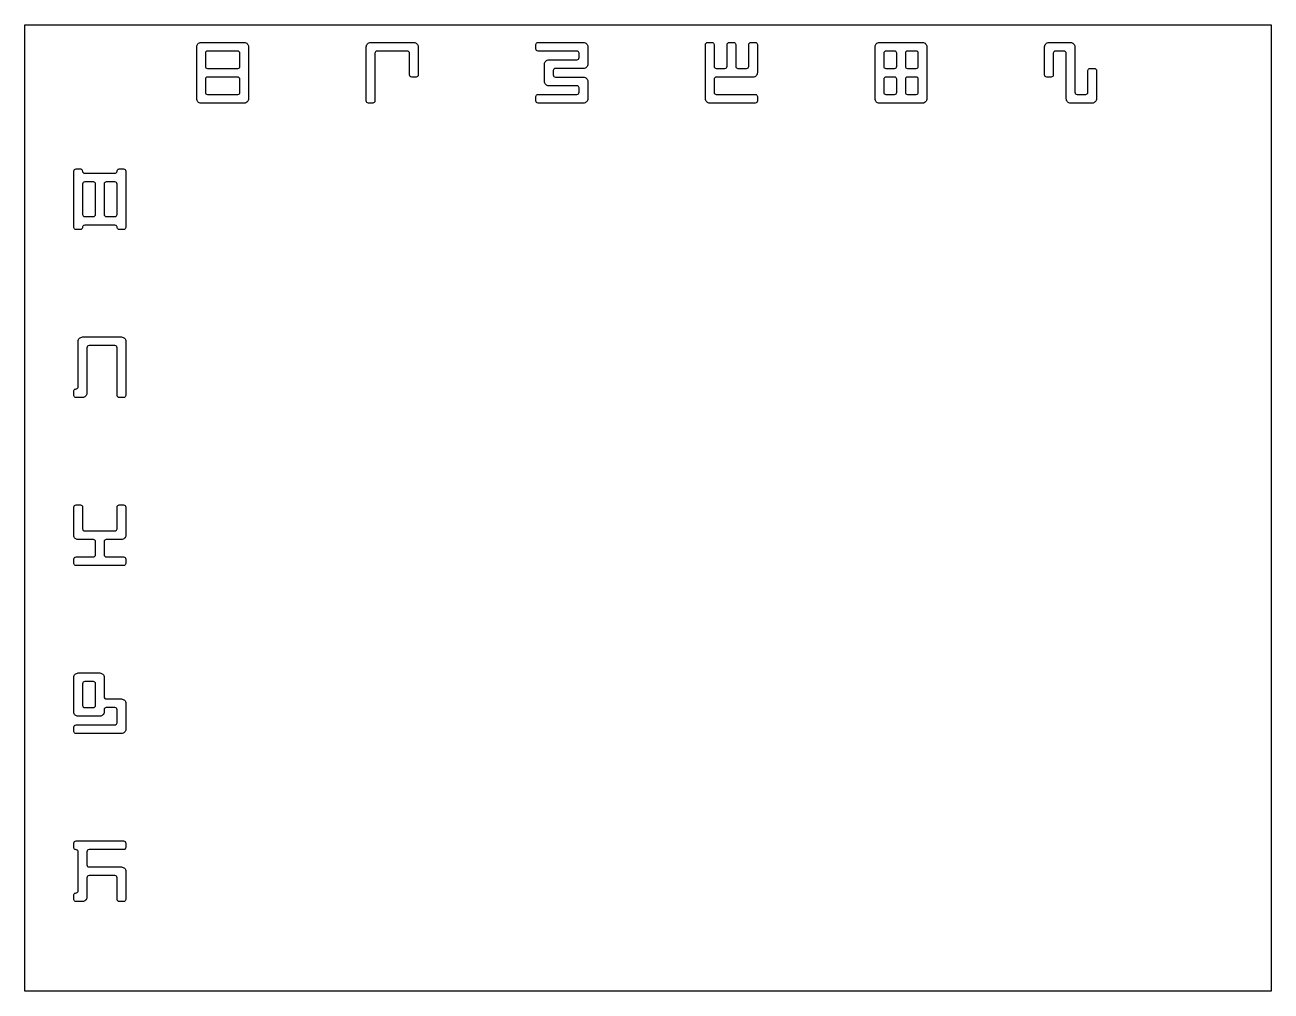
# Model space of a CAD drawing. Extents: x 6 to 263, y 6 to 106.
# Drawn here: x 6 to 133, y 8 to 106.4 of the extents above; entities that cross this region are included whole.
import ezdxf

# ---------------------------------------------------------------- set-up
doc = ezdxf.new("R2010")
doc.units = 0
doc.layers.add('Layer_1', color=7, linetype='CONTINUOUS')

msp = doc.modelspace()

# ---------------------------------------------------------------- linework, layer by layer
at = {"layer": 'Layer_1', "color": 7}
for p, q in [((6.01284, 106.43276), (132.987121, 106.43276)), ((6.01284, 8.033467), (6.01284, 106.43276)), ((132.987121, 106.43276), (132.987121, 8.033467)), ((23.515401, 98.913809), (23.515401, 104.205476)), ((23.956373, 104.646448), (28.366096, 104.646448)), ((28.807068, 104.205476), (28.807068, 98.913809)), ((40.795163, 98.693323), (40.795163, 104.205476)), ((41.236135, 104.646448), (45.645857, 104.646448)), ((46.086829, 104.205476), (46.086829, 101.339157)), ((58.074924, 103.98499), (58.074924, 104.425962)), ((58.29541, 104.646448), (62.925618, 104.646448)), ((63.36659, 104.205476), (63.36659, 102.441587)), ((75.354682, 98.913809), (75.354682, 104.425962)), ((75.575168, 104.646448), (76.01614, 104.646448)), ((76.236626, 104.425962), (76.236626, 102.221101)), ((77.559543, 102.221101), (77.559543, 104.425962)), ((77.780029, 104.646448), (78.221001, 104.646448)), ((78.441487, 104.425962), (78.441487, 102.221101)), ((79.764404, 102.221101), (79.764404, 104.425962)), ((79.98489, 104.646448), (80.425862, 104.646448)), ((80.646349, 104.425962), (80.646349, 101.559643)), ((92.634446, 98.913809), (92.634446, 104.205476)), ((93.075418, 104.646448), (97.48514, 104.646448)), ((97.926113, 104.205476), (97.926113, 98.913809)), ((109.91421, 101.339157), (109.91421, 104.205476)), ((110.355182, 104.646448), (112.560043, 104.646448)), ((113.001015, 104.205476), (113.001015, 99.575268)), ((24.397346, 103.544018), (24.397346, 102.221101)), ((27.704637, 103.764504), (24.617832, 103.764504)), ((27.925123, 102.221101), (27.925123, 103.544018)), ((41.677107, 103.544018), (41.677107, 98.693323)), ((44.984399, 103.764504), (41.897593, 103.764504)), ((45.204885, 101.339157), (45.204885, 103.544018)), ((62.26416, 103.764504), (58.29541, 103.764504)), ((59.39784, 102.882559), (62.26416, 102.882559)), ((62.484646, 103.103046), (62.484646, 103.544018)), ((93.51639, 103.544018), (93.51639, 102.221101)), ((94.618821, 103.764504), (93.736876, 103.764504)), ((94.839307, 102.221101), (94.839307, 103.544018)), ((95.721251, 103.544018), (95.721251, 102.221101)), ((96.823682, 103.764504), (95.941738, 103.764504)), ((97.044168, 102.221101), (97.044168, 103.544018)), ((110.796154, 103.544018), (110.796154, 101.339157)), ((111.898585, 103.764504), (111.01664, 103.764504)), ((112.119071, 98.913809), (112.119071, 103.544018)), ((24.617832, 102.000615), (27.704637, 102.000615)), ((27.704637, 102.000615), (27.704637, 102.000615)), ((58.956868, 100.677698), (58.956868, 102.441587)), ((59.838813, 101.780129), (59.838813, 101.339157)), ((62.925618, 102.000615), (60.059299, 102.000615)), ((76.457112, 102.000615), (77.339057, 102.000615)), ((78.661974, 102.000615), (79.543918, 102.000615)), ((93.736876, 102.000615), (94.618821, 102.000615)), ((94.618821, 102.000615), (94.618821, 102.000615)), ((95.941738, 102.000615), (96.823682, 102.000615)), ((96.823682, 102.000615), (96.823682, 102.000615)), ((114.323932, 99.575268), (114.323932, 101.780129)), ((114.544418, 102.000615), (114.98539, 102.000615)), ((115.205876, 101.780129), (115.205876, 98.913809)), ((24.397346, 100.898184), (24.397346, 99.575268)), ((27.704637, 101.118671), (24.617832, 101.118671)), ((27.925123, 99.575268), (27.925123, 100.898184)), ((45.866343, 101.118671), (45.425371, 101.118671)), ((60.059299, 101.118671), (62.925618, 101.118671)), ((63.36659, 100.677698), (63.36659, 98.913809)), ((76.236626, 100.898184), (76.236626, 99.575268)), ((80.205376, 101.118671), (76.457112, 101.118671)), ((93.51639, 100.898184), (93.51639, 99.575268)), ((94.618821, 101.118671), (93.736876, 101.118671)), ((94.839307, 99.575268), (94.839307, 100.898184)), ((95.721251, 100.898184), (95.721251, 99.575268)), ((96.823682, 101.118671), (95.941738, 101.118671)), ((97.044168, 99.575268), (97.044168, 100.898184)), ((110.575668, 101.118671), (110.134696, 101.118671)), ((24.617832, 99.354782), (27.704637, 99.354782)), ((27.704637, 99.354782), (27.704637, 99.354782)), ((58.074924, 98.693323), (58.074924, 99.134296)), ((58.29541, 99.354782), (62.26416, 99.354782)), ((62.26416, 100.236726), (59.39784, 100.236726)), ((62.484646, 99.575268), (62.484646, 100.01624)), ((76.457112, 99.354782), (80.425862, 99.354782)), ((80.646349, 99.134296), (80.646349, 98.693323)), ((93.736876, 99.354782), (94.618821, 99.354782)), ((94.618821, 99.354782), (94.618821, 99.354782)), ((95.941738, 99.354782), (96.823682, 99.354782)), ((96.823682, 99.354782), (96.823682, 99.354782)), ((113.221501, 99.354782), (114.103446, 99.354782)), ((28.366096, 98.472837), (23.956373, 98.472837)), ((23.956373, 98.472837), (23.956373, 98.472837)), ((41.456621, 98.472837), (41.015649, 98.472837)), ((41.015649, 98.472837), (41.015649, 98.472837)), ((62.925618, 98.472837), (58.29541, 98.472837)), ((58.29541, 98.472837), (58.29541, 98.472837)), ((80.425862, 98.472837), (75.795654, 98.472837)), ((75.795654, 98.472837), (75.795654, 98.472837)), ((97.48514, 98.472837), (93.075418, 98.472837)), ((93.075418, 98.472837), (93.075418, 98.472837)), ((114.764904, 98.472837), (112.560043, 98.472837)), ((112.560043, 98.472837), (112.560043, 98.472837)), ((11.000319, 85.809741), (11.000319, 91.54238)), ((11.220805, 91.762866), (11.661777, 91.762866)), ((15.630527, 91.762866), (16.071499, 91.762866)), ((16.291985, 91.54238), (16.291985, 85.809741)), ((11.882263, 90.219463), (11.882263, 87.132658)), ((12.102749, 91.321894), (15.189555, 91.321894)), ((12.984694, 90.439949), (12.102749, 90.439949)), ((13.20518, 87.132658), (13.20518, 90.219463)), ((14.087124, 90.219463), (14.087124, 87.132658)), ((15.189555, 90.439949), (14.30761, 90.439949)), ((15.410041, 87.132658), (15.410041, 90.219463)), ((12.102749, 86.912172), (12.984694, 86.912172)), ((12.984694, 86.912172), (12.984694, 86.912172)), ((14.30761, 86.912172), (15.189555, 86.912172)), ((15.189555, 86.912172), (15.189555, 86.912172)), ((11.661777, 85.589255), (11.220805, 85.589255)), ((11.220805, 85.589255), (11.220805, 85.589255)), ((15.189555, 86.030227), (12.102749, 86.030227)), ((16.071499, 85.589255), (15.630527, 85.589255)), ((11.441291, 69.580555), (11.441291, 74.210763)), ((11.882263, 74.651735), (15.851013, 74.651735)), ((15.189555, 73.769791), (12.543722, 73.769791)), ((16.291985, 74.210763), (16.291985, 68.69861)), ((12.323235, 73.549305), (12.323235, 68.919096)), ((15.410041, 68.69861), (15.410041, 73.549305)), ((11.000319, 68.69861), (11.000319, 69.139582)), ((11.882263, 68.478124), (11.220805, 68.478124)), ((11.220805, 68.478124), (11.220805, 68.478124)), ((16.071499, 68.478124), (15.630527, 68.478124)), ((11.000319, 54.453799), (11.000319, 57.320119)), ((11.220805, 57.540605), (11.661777, 57.540605)), ((11.882263, 57.320119), (11.882263, 55.115257)), ((15.410041, 55.115257), (15.410041, 57.320119)), ((15.630527, 57.540605), (16.071499, 57.540605)), ((16.291985, 57.320119), (16.291985, 54.453799)), ((12.102749, 54.894771), (15.189555, 54.894771)), ((12.984694, 54.012827), (11.441291, 54.012827)), ((13.20518, 52.469424), (13.20518, 53.792341)), ((14.087124, 53.792341), (14.087124, 52.469424)), ((15.851013, 54.012827), (14.30761, 54.012827)), ((11.220805, 52.248938), (12.984694, 52.248938)), ((14.30761, 52.248938), (16.071499, 52.248938)), ((11.000319, 51.58748), (11.000319, 52.028452)), ((16.071499, 51.366994), (11.220805, 51.366994)), ((11.220805, 51.366994), (11.220805, 51.366994)), ((16.291985, 52.028452), (16.291985, 51.58748)), ((11.000319, 36.460721), (11.000319, 39.988499)), ((11.441291, 40.429471), (13.646152, 40.429471)), ((12.984694, 39.547527), (12.102749, 39.547527)), ((14.087124, 39.988499), (14.087124, 38.004124)), ((11.882263, 39.327041), (11.882263, 37.12218)), ((13.20518, 37.12218), (13.20518, 39.327041)), ((12.102749, 36.901694), (12.984694, 36.901694)), ((12.984694, 36.901694), (12.984694, 36.901694)), ((14.30761, 37.783638), (15.851013, 37.783638)), ((15.189555, 36.901694), (14.30761, 36.901694)), ((16.291985, 37.342666), (16.291985, 34.696832)), ((13.646152, 36.019749), (11.441291, 36.019749)), ((14.087124, 36.681207), (14.087124, 36.460721)), ((15.410041, 35.358291), (15.410041, 36.681207)), ((11.000319, 34.476346), (11.000319, 34.917319)), ((11.220805, 35.137805), (15.189555, 35.137805)), ((15.851013, 34.25586), (11.220805, 34.25586)), ((11.220805, 34.25586), (11.220805, 34.25586)), ((11.000319, 22.656885), (11.000319, 23.097858)), ((11.220805, 23.318344), (16.071499, 23.318344)), ((16.291985, 23.097858), (16.291985, 22.656885)), ((11.441291, 18.247163), (11.441291, 22.215913)), ((12.323235, 22.215913), (12.323235, 20.892996)), ((16.071499, 22.436399), (12.543722, 22.436399)), ((12.543722, 20.67251), (15.851013, 20.67251)), ((12.323235, 19.57008), (12.323235, 17.585705)), ((15.189555, 19.790566), (12.543722, 19.790566)), ((15.410041, 17.365219), (15.410041, 19.57008)), ((16.291985, 20.231538), (16.291985, 17.365219)), ((11.000319, 17.365219), (11.000319, 17.806191)), ((11.882263, 17.144733), (11.220805, 17.144733)), ((11.220805, 17.144733), (11.220805, 17.144733)), ((16.071499, 17.144733), (15.630527, 17.144733)), ((132.987121, 8.033467), (6.01284, 8.033467))]:
    msp.add_line(p, q, dxfattribs=at)
for points in [[(23.515401, 104.205476), (23.515401, 104.265191), (23.526885, 104.321461), (23.549852, 104.374286)], [(23.549852, 104.374286), (23.575116, 104.427111), (23.60727, 104.473045), (23.646315, 104.51209)], [(23.646315, 104.51209), (23.687656, 104.553431), (23.734739, 104.585585), (23.787564, 104.608552)], [(23.787564, 104.608552), (23.840388, 104.633816), (23.896658, 104.646448), (23.956373, 104.646448)], [(28.366096, 104.646448), (28.425811, 104.646448), (28.482081, 104.633816), (28.534905, 104.608552)], [(28.534905, 104.608552), (28.58773, 104.585585), (28.633665, 104.553431), (28.672709, 104.51209)], [(28.672709, 104.51209), (28.71405, 104.473045), (28.746205, 104.427111), (28.769172, 104.374286)], [(28.769172, 104.374286), (28.794436, 104.321461), (28.807068, 104.265191), (28.807068, 104.205476)], [(40.795163, 104.205476), (40.795163, 104.265191), (40.806646, 104.321461), (40.829613, 104.374286)], [(40.829613, 104.374286), (40.854878, 104.427111), (40.887032, 104.473045), (40.926077, 104.51209)], [(40.926077, 104.51209), (40.967417, 104.553431), (41.0145, 104.585585), (41.067326, 104.608552)], [(41.067326, 104.608552), (41.120151, 104.633816), (41.17642, 104.646448), (41.236135, 104.646448)], [(45.645857, 104.646448), (45.705571, 104.646448), (45.761841, 104.633816), (45.814665, 104.608552)], [(45.814665, 104.608552), (45.867492, 104.585585), (45.913427, 104.553431), (45.952472, 104.51209)], [(45.952472, 104.51209), (45.993812, 104.473045), (46.025965, 104.427111), (46.048932, 104.374286)], [(46.048932, 104.374286), (46.074197, 104.321461), (46.086829, 104.265191), (46.086829, 104.205476)], [(58.074924, 104.425962), (58.074924, 104.490271), (58.096742, 104.543096), (58.140379, 104.584437)], [(58.140379, 104.584437), (58.184018, 104.625778), (58.235695, 104.646448), (58.29541, 104.646448)], [(62.925618, 104.646448), (62.985333, 104.646448), (63.041603, 104.633816), (63.094429, 104.608552)], [(63.094429, 104.608552), (63.147254, 104.585585), (63.193188, 104.553431), (63.232233, 104.51209)], [(63.232233, 104.51209), (63.273573, 104.473045), (63.305726, 104.427111), (63.328693, 104.374286)], [(63.328693, 104.374286), (63.353958, 104.321461), (63.36659, 104.265191), (63.36659, 104.205476)], [(75.354682, 104.425962), (75.354682, 104.490271), (75.376501, 104.543096), (75.420141, 104.584437)], [(75.420141, 104.584437), (75.463778, 104.625778), (75.515454, 104.646448), (75.575168, 104.646448)], [(76.01614, 104.646448), (76.075857, 104.646448), (76.127533, 104.624629), (76.171171, 104.580992)], [(76.171171, 104.580992), (76.214808, 104.537354), (76.236626, 104.485677), (76.236626, 104.425962)], [(77.559543, 104.425962), (77.559543, 104.490271), (77.581363, 104.543096), (77.625002, 104.584437)], [(77.625002, 104.584437), (77.668639, 104.625778), (77.720315, 104.646448), (77.780029, 104.646448)], [(78.221001, 104.646448), (78.280718, 104.646448), (78.332394, 104.624629), (78.376032, 104.580992)], [(78.376032, 104.580992), (78.419669, 104.537354), (78.441487, 104.485677), (78.441487, 104.425962)], [(79.764404, 104.425962), (79.764404, 104.490271), (79.786224, 104.543096), (79.829863, 104.584437)], [(79.829863, 104.584437), (79.8735, 104.625778), (79.925176, 104.646448), (79.98489, 104.646448)], [(80.425862, 104.646448), (80.485579, 104.646448), (80.537256, 104.624629), (80.580893, 104.580992)], [(80.580893, 104.580992), (80.62453, 104.537354), (80.646349, 104.485677), (80.646349, 104.425962)], [(92.634446, 104.205476), (92.634446, 104.265191), (92.645929, 104.321461), (92.668897, 104.374286)], [(92.668897, 104.374286), (92.694161, 104.427111), (92.726316, 104.473045), (92.76536, 104.51209)], [(92.76536, 104.51209), (92.806702, 104.553431), (92.853785, 104.585585), (92.90661, 104.608552)], [(92.90661, 104.608552), (92.959434, 104.633816), (93.015704, 104.646448), (93.075418, 104.646448)], [(97.48514, 104.646448), (97.544857, 104.646448), (97.601127, 104.633816), (97.653952, 104.608552)], [(97.653952, 104.608552), (97.706776, 104.585585), (97.75271, 104.553431), (97.791755, 104.51209)], [(97.791755, 104.51209), (97.833097, 104.473045), (97.865251, 104.427111), (97.888219, 104.374286)], [(97.888219, 104.374286), (97.913481, 104.321461), (97.926113, 104.265191), (97.926113, 104.205476)], [(109.91421, 104.205476), (109.91421, 104.265191), (109.925693, 104.321461), (109.948661, 104.374286)], [(109.948661, 104.374286), (109.973925, 104.427111), (110.00608, 104.473045), (110.045124, 104.51209)], [(110.045124, 104.51209), (110.086466, 104.553431), (110.133549, 104.585585), (110.186374, 104.608552)], [(110.186374, 104.608552), (110.239198, 104.633816), (110.295468, 104.646448), (110.355182, 104.646448)], [(112.560043, 104.646448), (112.619758, 104.646448), (112.676028, 104.633816), (112.728854, 104.608552)], [(112.728854, 104.608552), (112.781679, 104.585585), (112.827613, 104.553431), (112.866658, 104.51209)], [(112.866658, 104.51209), (112.907998, 104.473045), (112.940151, 104.427111), (112.963119, 104.374286)], [(112.963119, 104.374286), (112.988383, 104.321461), (113.001015, 104.265191), (113.001015, 104.205476)], [(24.462802, 103.702492), (24.419165, 103.661151), (24.397346, 103.608326), (24.397346, 103.544018)], [(24.617832, 103.764504), (24.558117, 103.764504), (24.50644, 103.743833), (24.462802, 103.702492)], [(27.859667, 103.699047), (27.816029, 103.742685), (27.764352, 103.764504), (27.704637, 103.764504)], [(27.925123, 103.544018), (27.925123, 103.603733), (27.903304, 103.655409), (27.859667, 103.699047)], [(41.742563, 103.702492), (41.698926, 103.661151), (41.677107, 103.608326), (41.677107, 103.544018)], [(41.897593, 103.764504), (41.837879, 103.764504), (41.786202, 103.743833), (41.742563, 103.702492)], [(45.139429, 103.699047), (45.09579, 103.742685), (45.044113, 103.764504), (44.984399, 103.764504)], [(45.204885, 103.544018), (45.204885, 103.603733), (45.183066, 103.655409), (45.139429, 103.699047)], [(58.136936, 103.826516), (58.095595, 103.867857), (58.074924, 103.920682), (58.074924, 103.98499)], [(58.29541, 103.764504), (58.231101, 103.764504), (58.178276, 103.785175), (58.136936, 103.826516)], [(59.229032, 102.844664), (59.281856, 102.869927), (59.338126, 102.882559), (59.39784, 102.882559)], [(62.41919, 103.699047), (62.375551, 103.742685), (62.323874, 103.764504), (62.26416, 103.764504)], [(62.26416, 102.882559), (62.328469, 102.882559), (62.381293, 102.904378), (62.422633, 102.948016)], [(62.484646, 103.544018), (62.484646, 103.603733), (62.462827, 103.655409), (62.41919, 103.699047)], [(62.422633, 102.948016), (62.463975, 102.991654), (62.484646, 103.043331), (62.484646, 103.103046)], [(93.581849, 103.702492), (93.53821, 103.661151), (93.51639, 103.608326), (93.51639, 103.544018)], [(93.736876, 103.764504), (93.677162, 103.764504), (93.625486, 103.743833), (93.581849, 103.702492)], [(94.773851, 103.699047), (94.730214, 103.742685), (94.678537, 103.764504), (94.618821, 103.764504)], [(94.839307, 103.544018), (94.839307, 103.603733), (94.817488, 103.655409), (94.773851, 103.699047)], [(95.78671, 103.702492), (95.743071, 103.661151), (95.721251, 103.608326), (95.721251, 103.544018)], [(95.941738, 103.764504), (95.882023, 103.764504), (95.830347, 103.743833), (95.78671, 103.702492)], [(96.978712, 103.699047), (96.935075, 103.742685), (96.883398, 103.764504), (96.823682, 103.764504)], [(97.044168, 103.544018), (97.044168, 103.603733), (97.022349, 103.655409), (96.978712, 103.699047)], [(110.86161, 103.702492), (110.817973, 103.661151), (110.796154, 103.608326), (110.796154, 103.544018)], [(111.01664, 103.764504), (110.956926, 103.764504), (110.905249, 103.743833), (110.86161, 103.702492)], [(112.053615, 103.699047), (112.009976, 103.742685), (111.958299, 103.764504), (111.898585, 103.764504)], [(112.119071, 103.544018), (112.119071, 103.603733), (112.097252, 103.655409), (112.053615, 103.699047)], [(24.397346, 102.221101), (24.397346, 102.156793), (24.418016, 102.103968), (24.459357, 102.062627)], [(24.459357, 102.062627), (24.500698, 102.021286), (24.553523, 102.000615), (24.617832, 102.000615)], [(27.704637, 102.000615), (27.768946, 102.000615), (27.821771, 102.022434), (27.863112, 102.066072)], [(27.863112, 102.066072), (27.904453, 102.10971), (27.925123, 102.161386), (27.925123, 102.221101)], [(58.956868, 102.441587), (58.956868, 102.501302), (58.968352, 102.557572), (58.991319, 102.610397)], [(58.991319, 102.610397), (59.016583, 102.663222), (59.048738, 102.709157), (59.087782, 102.748201)], [(59.087782, 102.748201), (59.129122, 102.789542), (59.176206, 102.821696), (59.229032, 102.844664)], [(59.904268, 101.938603), (59.860631, 101.897262), (59.838813, 101.844437), (59.838813, 101.780129)], [(60.059299, 102.000615), (59.999584, 102.000615), (59.947907, 101.979945), (59.904268, 101.938603)], [(63.094429, 102.035066), (63.041603, 102.012099), (62.985333, 102.000615), (62.925618, 102.000615)], [(63.232233, 102.131529), (63.193188, 102.092484), (63.147254, 102.06033), (63.094429, 102.035066)], [(63.328693, 102.272778), (63.305726, 102.219953), (63.273573, 102.17287), (63.232233, 102.131529)], [(63.36659, 102.441587), (63.36659, 102.381872), (63.353958, 102.325603), (63.328693, 102.272778)], [(76.236626, 102.221101), (76.236626, 102.156793), (76.257297, 102.103968), (76.298639, 102.062627)], [(76.298639, 102.062627), (76.339981, 102.021286), (76.392805, 102.000615), (76.457112, 102.000615)], [(77.339057, 102.000615), (77.403366, 102.000615), (77.456191, 102.022434), (77.497533, 102.066072)], [(77.497533, 102.066072), (77.538873, 102.10971), (77.559543, 102.161386), (77.559543, 102.221101)], [(78.441487, 102.221101), (78.441487, 102.156793), (78.462158, 102.103968), (78.5035, 102.062627)], [(78.5035, 102.062627), (78.544842, 102.021286), (78.597666, 102.000615), (78.661974, 102.000615)], [(79.543918, 102.000615), (79.608227, 102.000615), (79.661052, 102.022434), (79.702394, 102.066072)], [(79.702394, 102.066072), (79.743734, 102.10971), (79.764404, 102.161386), (79.764404, 102.221101)], [(93.51639, 102.221101), (93.51639, 102.156793), (93.537061, 102.103968), (93.578403, 102.062627)], [(93.578403, 102.062627), (93.619745, 102.021286), (93.672569, 102.000615), (93.736876, 102.000615)], [(94.618821, 102.000615), (94.68313, 102.000615), (94.735955, 102.022434), (94.777297, 102.066072)], [(94.777297, 102.066072), (94.818637, 102.10971), (94.839307, 102.161386), (94.839307, 102.221101)], [(95.721251, 102.221101), (95.721251, 102.156793), (95.741922, 102.103968), (95.783264, 102.062627)], [(95.783264, 102.062627), (95.824606, 102.021286), (95.87743, 102.000615), (95.941738, 102.000615)], [(96.823682, 102.000615), (96.887991, 102.000615), (96.940816, 102.022434), (96.982158, 102.066072)], [(96.982158, 102.066072), (97.023498, 102.10971), (97.044168, 102.161386), (97.044168, 102.221101)], [(114.323932, 101.780129), (114.323932, 101.844437), (114.345751, 101.897262), (114.389388, 101.938603)], [(114.389388, 101.938603), (114.433027, 101.979945), (114.484704, 102.000615), (114.544418, 102.000615)], [(114.98539, 102.000615), (115.045105, 102.000615), (115.096782, 101.978796), (115.140421, 101.935158)], [(115.140421, 101.935158), (115.184058, 101.89152), (115.205876, 101.839844), (115.205876, 101.780129)], [(24.462802, 101.056659), (24.419165, 101.015318), (24.397346, 100.962493), (24.397346, 100.898184)], [(24.617832, 101.118671), (24.558117, 101.118671), (24.50644, 101.098), (24.462802, 101.056659)], [(27.859667, 101.053214), (27.816029, 101.096852), (27.764352, 101.118671), (27.704637, 101.118671)], [(27.925123, 100.898184), (27.925123, 100.9579), (27.903304, 101.009576), (27.859667, 101.053214)], [(45.266897, 101.180682), (45.225556, 101.222023), (45.204885, 101.274848), (45.204885, 101.339157)], [(45.425371, 101.118671), (45.361062, 101.118671), (45.308237, 101.139341), (45.266897, 101.180682)], [(46.024816, 101.184128), (45.983477, 101.14049), (45.930652, 101.118671), (45.866343, 101.118671)], [(46.086829, 101.339157), (46.086829, 101.279442), (46.066158, 101.227765), (46.024816, 101.184128)], [(58.991319, 100.501999), (58.968352, 100.55712), (58.956868, 100.615687), (58.956868, 100.677698)], [(59.084337, 100.364195), (59.045292, 100.403239), (59.014286, 100.449174), (58.991319, 100.501999)], [(59.22214, 100.271177), (59.169316, 100.294145), (59.123381, 100.32515), (59.084337, 100.364195)], [(59.838813, 101.339157), (59.838813, 101.274848), (59.859483, 101.222023), (59.900825, 101.180682)], [(59.900825, 101.180682), (59.942165, 101.139341), (59.99499, 101.118671), (60.059299, 101.118671)], [(62.925618, 101.118671), (62.985333, 101.118671), (63.041603, 101.106039), (63.094429, 101.080775)], [(63.094429, 101.080775), (63.147254, 101.057807), (63.193188, 101.025653), (63.232233, 100.984312)], [(63.232233, 100.984312), (63.273573, 100.945268), (63.305726, 100.899333), (63.328693, 100.846508)], [(63.328693, 100.846508), (63.353958, 100.793683), (63.36659, 100.737413), (63.36659, 100.677698)], [(76.302085, 101.056659), (76.258446, 101.015318), (76.236626, 100.962493), (76.236626, 100.898184)], [(76.457112, 101.118671), (76.397398, 101.118671), (76.345722, 101.098), (76.302085, 101.056659)], [(80.374188, 101.153122), (80.321363, 101.130154), (80.265093, 101.118671), (80.205376, 101.118671)], [(80.511991, 101.249584), (80.472947, 101.21054), (80.427012, 101.178386), (80.374188, 101.153122)], [(80.608455, 101.390833), (80.585487, 101.338008), (80.553333, 101.290925), (80.511991, 101.249584)], [(80.646349, 101.559643), (80.646349, 101.499928), (80.633717, 101.443658), (80.608455, 101.390833)], [(93.581849, 101.056659), (93.53821, 101.015318), (93.51639, 100.962493), (93.51639, 100.898184)], [(93.736876, 101.118671), (93.677162, 101.118671), (93.625486, 101.098), (93.581849, 101.056659)], [(94.773851, 101.053214), (94.730214, 101.096852), (94.678537, 101.118671), (94.618821, 101.118671)], [(94.839307, 100.898184), (94.839307, 100.9579), (94.817488, 101.009576), (94.773851, 101.053214)], [(95.78671, 101.056659), (95.743071, 101.015318), (95.721251, 100.962493), (95.721251, 100.898184)], [(95.941738, 101.118671), (95.882023, 101.118671), (95.830347, 101.098), (95.78671, 101.056659)], [(96.978712, 101.053214), (96.935075, 101.096852), (96.883398, 101.118671), (96.823682, 101.118671)], [(97.044168, 100.898184), (97.044168, 100.9579), (97.022349, 101.009576), (96.978712, 101.053214)], [(109.976222, 101.180682), (109.934881, 101.222023), (109.91421, 101.274848), (109.91421, 101.339157)], [(110.134696, 101.118671), (110.070387, 101.118671), (110.017562, 101.139341), (109.976222, 101.180682)], [(110.734142, 101.184128), (110.692802, 101.14049), (110.639977, 101.118671), (110.575668, 101.118671)], [(110.796154, 101.339157), (110.796154, 101.279442), (110.775483, 101.227765), (110.734142, 101.184128)], [(24.397346, 99.575268), (24.397346, 99.510959), (24.418016, 99.458135), (24.459357, 99.416794)], [(24.459357, 99.416794), (24.500698, 99.375452), (24.553523, 99.354782), (24.617832, 99.354782)], [(27.704637, 99.354782), (27.768946, 99.354782), (27.821771, 99.376601), (27.863112, 99.420239)], [(27.863112, 99.420239), (27.904453, 99.463877), (27.925123, 99.515553), (27.925123, 99.575268)], [(58.074924, 99.134296), (58.074924, 99.198604), (58.096742, 99.251429), (58.140379, 99.29277)], [(58.140379, 99.29277), (58.184018, 99.334111), (58.235695, 99.354782), (58.29541, 99.354782)], [(59.39784, 100.236726), (59.335829, 100.236726), (59.277262, 100.24821), (59.22214, 100.271177)], [(62.41919, 100.17127), (62.375551, 100.214907), (62.323874, 100.236726), (62.26416, 100.236726)], [(62.26416, 99.354782), (62.328469, 99.354782), (62.381293, 99.376601), (62.422633, 99.420239)], [(62.484646, 100.01624), (62.484646, 100.075955), (62.462827, 100.127632), (62.41919, 100.17127)], [(62.422633, 99.420239), (62.463975, 99.463877), (62.484646, 99.515553), (62.484646, 99.575268)], [(76.236626, 99.575268), (76.236626, 99.510959), (76.257297, 99.458135), (76.298639, 99.416794)], [(76.298639, 99.416794), (76.339981, 99.375452), (76.392805, 99.354782), (76.457112, 99.354782)], [(80.425862, 99.354782), (80.485579, 99.354782), (80.537256, 99.332963), (80.580893, 99.289325)], [(80.580893, 99.289325), (80.62453, 99.245687), (80.646349, 99.194011), (80.646349, 99.134296)], [(93.51639, 99.575268), (93.51639, 99.510959), (93.537061, 99.458135), (93.578403, 99.416794)], [(93.578403, 99.416794), (93.619745, 99.375452), (93.672569, 99.354782), (93.736876, 99.354782)], [(94.618821, 99.354782), (94.68313, 99.354782), (94.735955, 99.376601), (94.777297, 99.420239)], [(94.777297, 99.420239), (94.818637, 99.463877), (94.839307, 99.515553), (94.839307, 99.575268)], [(95.721251, 99.575268), (95.721251, 99.510959), (95.741922, 99.458135), (95.783264, 99.416794)], [(95.783264, 99.416794), (95.824606, 99.375452), (95.87743, 99.354782), (95.941738, 99.354782)], [(96.823682, 99.354782), (96.887991, 99.354782), (96.940816, 99.376601), (96.982158, 99.420239)], [(96.982158, 99.420239), (97.023498, 99.463877), (97.044168, 99.515553), (97.044168, 99.575268)], [(113.001015, 99.575268), (113.001015, 99.510959), (113.021686, 99.458135), (113.063028, 99.416794)], [(113.063028, 99.416794), (113.104368, 99.375452), (113.157192, 99.354782), (113.221501, 99.354782)], [(114.103446, 99.354782), (114.167755, 99.354782), (114.220579, 99.376601), (114.261919, 99.420239)], [(114.261919, 99.420239), (114.303261, 99.463877), (114.323932, 99.515553), (114.323932, 99.575268)], [(23.549852, 98.73811), (23.526885, 98.793231), (23.515401, 98.851798), (23.515401, 98.913809)], [(23.64287, 98.600306), (23.603825, 98.63935), (23.572819, 98.685285), (23.549852, 98.73811)], [(23.780674, 98.507288), (23.727849, 98.530256), (23.681914, 98.561262), (23.64287, 98.600306)], [(23.956373, 98.472837), (23.894362, 98.472837), (23.835795, 98.484321), (23.780674, 98.507288)], [(28.534905, 98.507288), (28.482081, 98.484321), (28.425811, 98.472837), (28.366096, 98.472837)], [(28.672709, 98.603751), (28.633665, 98.564707), (28.58773, 98.532552), (28.534905, 98.507288)], [(28.769172, 98.745), (28.746205, 98.692175), (28.71405, 98.645092), (28.672709, 98.603751)], [(28.807068, 98.913809), (28.807068, 98.854095), (28.794436, 98.797825), (28.769172, 98.745)], [(40.857175, 98.534849), (40.815833, 98.57619), (40.795163, 98.629015), (40.795163, 98.693323)], [(41.015649, 98.472837), (40.95134, 98.472837), (40.898515, 98.493508), (40.857175, 98.534849)], [(41.615094, 98.538294), (41.573754, 98.494656), (41.52093, 98.472837), (41.456621, 98.472837)], [(41.677107, 98.693323), (41.677107, 98.633609), (41.656436, 98.581932), (41.615094, 98.538294)], [(58.136936, 98.534849), (58.095595, 98.57619), (58.074924, 98.629015), (58.074924, 98.693323)], [(58.29541, 98.472837), (58.231101, 98.472837), (58.178276, 98.493508), (58.136936, 98.534849)], [(63.094429, 98.507288), (63.041603, 98.484321), (62.985333, 98.472837), (62.925618, 98.472837)], [(63.232233, 98.603751), (63.193188, 98.564707), (63.147254, 98.532552), (63.094429, 98.507288)], [(63.328693, 98.745), (63.305726, 98.692175), (63.273573, 98.645092), (63.232233, 98.603751)], [(63.36659, 98.913809), (63.36659, 98.854095), (63.353958, 98.797825), (63.328693, 98.745)], [(75.389133, 98.73811), (75.366166, 98.793231), (75.354682, 98.851798), (75.354682, 98.913809)], [(75.48215, 98.600306), (75.443106, 98.63935), (75.4121, 98.685285), (75.389133, 98.73811)], [(75.619957, 98.507288), (75.56713, 98.530256), (75.521195, 98.561262), (75.48215, 98.600306)], [(75.795654, 98.472837), (75.733642, 98.472837), (75.675077, 98.484321), (75.619957, 98.507288)], [(80.584339, 98.538294), (80.542997, 98.494656), (80.490171, 98.472837), (80.425862, 98.472837)], [(80.646349, 98.693323), (80.646349, 98.633609), (80.625679, 98.581932), (80.584339, 98.538294)], [(92.668897, 98.73811), (92.645929, 98.793231), (92.634446, 98.851798), (92.634446, 98.913809)], [(92.761914, 98.600306), (92.72287, 98.63935), (92.691864, 98.685285), (92.668897, 98.73811)], [(92.899718, 98.507288), (92.846893, 98.530256), (92.800959, 98.561262), (92.761914, 98.600306)], [(93.075418, 98.472837), (93.013406, 98.472837), (92.95484, 98.484321), (92.899718, 98.507288)], [(97.653952, 98.507288), (97.601127, 98.484321), (97.544857, 98.472837), (97.48514, 98.472837)], [(97.791755, 98.603751), (97.75271, 98.564707), (97.706776, 98.532552), (97.653952, 98.507288)], [(97.888219, 98.745), (97.865251, 98.692175), (97.833097, 98.645092), (97.791755, 98.603751)], [(97.926113, 98.913809), (97.926113, 98.854095), (97.913481, 98.797825), (97.888219, 98.745)], [(112.153522, 98.73811), (112.130555, 98.793231), (112.119071, 98.851798), (112.119071, 98.913809)], [(112.246539, 98.600306), (112.207495, 98.63935), (112.176489, 98.685285), (112.153522, 98.73811)], [(112.384343, 98.507288), (112.331518, 98.530256), (112.285584, 98.561262), (112.246539, 98.600306)], [(112.560043, 98.472837), (112.498031, 98.472837), (112.439465, 98.484321), (112.384343, 98.507288)], [(114.933715, 98.507288), (114.880889, 98.484321), (114.824619, 98.472837), (114.764904, 98.472837)], [(115.071519, 98.603751), (115.032474, 98.564707), (114.98654, 98.532552), (114.933715, 98.507288)], [(115.16798, 98.745), (115.145012, 98.692175), (115.112859, 98.645092), (115.071519, 98.603751)], [(115.205876, 98.913809), (115.205876, 98.854095), (115.193244, 98.797825), (115.16798, 98.745)], [(11.000319, 91.54238), (11.000319, 91.606688), (11.022138, 91.659513), (11.065776, 91.700854)], [(11.065776, 91.700854), (11.109413, 91.742195), (11.16109, 91.762866), (11.220805, 91.762866)], [(11.661777, 91.762866), (11.714602, 91.762866), (11.753646, 91.751382), (11.77891, 91.728415)], [(11.77891, 91.728415), (11.806471, 91.707744), (11.827142, 91.681332), (11.840922, 91.649178)], [(11.840922, 91.649178), (11.856999, 91.617023), (11.868483, 91.581424), (11.875373, 91.54238)], [(11.875373, 91.54238), (11.88456, 91.503335), (11.896044, 91.467736), (11.909824, 91.435582)], [(11.909824, 91.435582), (11.925901, 91.403428), (11.94772, 91.375867), (11.975281, 91.3529)], [(15.306688, 91.3529), (15.334249, 91.375867), (15.356068, 91.403428), (15.372145, 91.435582)], [(15.372145, 91.435582), (15.388222, 91.467736), (15.400854, 91.503335), (15.410041, 91.54238)], [(15.410041, 91.54238), (15.419228, 91.581424), (15.43186, 91.617023), (15.447937, 91.649178)], [(15.447937, 91.649178), (15.464014, 91.681332), (15.485833, 91.707744), (15.513394, 91.728415)], [(15.513394, 91.728415), (15.540955, 91.751382), (15.579999, 91.762866), (15.630527, 91.762866)], [(16.071499, 91.762866), (16.131214, 91.762866), (16.182891, 91.741047), (16.226529, 91.697409)], [(16.226529, 91.697409), (16.270167, 91.653771), (16.291985, 91.602095), (16.291985, 91.54238)], [(11.94772, 90.377937), (11.904082, 90.336596), (11.882263, 90.283771), (11.882263, 90.219463)], [(12.102749, 90.439949), (12.043034, 90.439949), (11.991358, 90.419279), (11.94772, 90.377937)], [(11.975281, 91.3529), (12.005138, 91.332229), (12.047628, 91.321894), (12.102749, 91.321894)], [(13.139723, 90.374492), (13.096085, 90.41813), (13.044409, 90.439949), (12.984694, 90.439949)], [(13.20518, 90.219463), (13.20518, 90.279178), (13.183361, 90.330854), (13.139723, 90.374492)], [(14.152581, 90.377937), (14.108943, 90.336596), (14.087124, 90.283771), (14.087124, 90.219463)], [(14.30761, 90.439949), (14.247895, 90.439949), (14.196219, 90.419279), (14.152581, 90.377937)], [(15.189555, 91.321894), (15.240083, 91.321894), (15.279127, 91.332229), (15.306688, 91.3529)], [(15.344584, 90.374492), (15.300946, 90.41813), (15.24927, 90.439949), (15.189555, 90.439949)], [(15.410041, 90.219463), (15.410041, 90.279178), (15.388222, 90.330854), (15.344584, 90.374492)], [(11.882263, 87.132658), (11.882263, 87.068349), (11.902934, 87.015524), (11.944275, 86.974183)], [(11.944275, 86.974183), (11.985616, 86.932842), (12.038441, 86.912172), (12.102749, 86.912172)], [(12.984694, 86.912172), (13.049002, 86.912172), (13.101827, 86.93399), (13.143168, 86.977628)], [(13.143168, 86.977628), (13.184509, 87.021266), (13.20518, 87.072943), (13.20518, 87.132658)], [(14.087124, 87.132658), (14.087124, 87.068349), (14.107795, 87.015524), (14.149136, 86.974183)], [(14.149136, 86.974183), (14.190477, 86.932842), (14.243302, 86.912172), (14.30761, 86.912172)], [(15.189555, 86.912172), (15.253863, 86.912172), (15.306688, 86.93399), (15.348029, 86.977628)], [(15.348029, 86.977628), (15.38937, 87.021266), (15.410041, 87.072943), (15.410041, 87.132658)], [(11.062331, 85.651266), (11.020989, 85.692608), (11.000319, 85.745432), (11.000319, 85.809741)], [(11.220805, 85.589255), (11.156496, 85.589255), (11.103672, 85.609925), (11.062331, 85.651266)], [(11.7858, 85.620261), (11.75824, 85.59959), (11.716899, 85.589255), (11.661777, 85.589255)], [(11.847812, 85.702943), (11.834032, 85.670789), (11.813362, 85.643228), (11.7858, 85.620261)], [(11.882263, 85.809741), (11.875373, 85.770696), (11.86389, 85.735097), (11.847812, 85.702943)], [(11.913269, 85.916539), (11.899489, 85.884385), (11.889154, 85.848785), (11.882263, 85.809741)], [(11.978726, 85.995776), (11.951165, 85.975105), (11.929346, 85.948693), (11.913269, 85.916539)], [(12.102749, 86.030227), (12.047628, 86.030227), (12.006287, 86.018743), (11.978726, 85.995776)], [(15.313578, 85.995776), (15.286018, 86.018743), (15.244676, 86.030227), (15.189555, 86.030227)], [(15.37559, 85.916539), (15.36181, 85.948693), (15.34114, 85.975105), (15.313578, 85.995776)], [(15.410041, 85.809741), (15.403151, 85.848785), (15.391667, 85.884385), (15.37559, 85.916539)], [(15.441047, 85.702943), (15.427267, 85.735097), (15.416932, 85.770696), (15.410041, 85.809741)], [(15.506504, 85.620261), (15.478943, 85.643228), (15.457124, 85.670789), (15.441047, 85.702943)], [(15.630527, 85.589255), (15.575406, 85.589255), (15.534064, 85.59959), (15.506504, 85.620261)], [(16.229974, 85.654711), (16.188633, 85.611074), (16.135808, 85.589255), (16.071499, 85.589255)], [(16.291985, 85.809741), (16.291985, 85.750026), (16.271315, 85.698349), (16.229974, 85.654711)], [(11.441291, 74.210763), (11.441291, 74.270477), (11.452775, 74.326748), (11.475742, 74.379574)], [(11.475742, 74.379574), (11.501006, 74.432399), (11.53316, 74.478333), (11.572205, 74.517378)], [(11.572205, 74.517378), (11.613546, 74.558718), (11.660629, 74.590871), (11.713454, 74.613838)], [(11.713454, 74.613838), (11.766278, 74.639103), (11.822548, 74.651735), (11.882263, 74.651735)], [(12.388692, 73.707778), (12.345054, 73.666438), (12.323235, 73.613614), (12.323235, 73.549305)], [(12.543722, 73.769791), (12.484007, 73.769791), (12.43233, 73.74912), (12.388692, 73.707778)], [(15.344584, 73.704335), (15.300946, 73.747972), (15.24927, 73.769791), (15.189555, 73.769791)], [(15.410041, 73.549305), (15.410041, 73.609019), (15.388222, 73.660696), (15.344584, 73.704335)], [(15.851013, 74.651735), (15.910728, 74.651735), (15.966998, 74.639103), (16.019823, 74.613838)], [(16.019823, 74.613838), (16.072648, 74.590871), (16.118582, 74.558718), (16.157627, 74.517378)], [(16.157627, 74.517378), (16.198968, 74.478333), (16.231122, 74.432399), (16.254089, 74.379574)], [(16.254089, 74.379574), (16.279353, 74.326748), (16.291985, 74.270477), (16.291985, 74.210763)], [(11.000319, 69.139582), (11.000319, 69.190111), (11.010654, 69.229156), (11.031325, 69.256716)], [(11.062331, 68.540137), (11.020989, 68.581477), (11.000319, 68.634301), (11.000319, 68.69861)], [(11.031325, 69.256716), (11.054292, 69.284276), (11.081853, 69.306094), (11.114007, 69.322172)], [(11.114007, 69.322172), (11.146161, 69.338258), (11.181761, 69.350891), (11.220805, 69.360068)], [(11.220805, 69.360068), (11.259849, 69.36925), (11.295449, 69.381882), (11.327603, 69.397965)], [(11.327603, 69.397965), (11.359757, 69.414052), (11.38617, 69.435871), (11.40684, 69.463421)], [(11.40684, 69.463421), (11.429807, 69.490983), (11.441291, 69.530027), (11.441291, 69.580555)], [(12.188877, 68.609038), (12.149832, 68.569994), (12.103898, 68.537839), (12.051073, 68.512575)], [(12.285339, 68.750288), (12.262372, 68.697462), (12.230218, 68.650378), (12.188877, 68.609038)], [(12.323235, 68.919096), (12.323235, 68.859382), (12.310603, 68.803112), (12.285339, 68.750288)], [(15.472053, 68.540137), (15.430712, 68.581477), (15.410041, 68.634301), (15.410041, 68.69861)], [(16.291985, 68.69861), (16.291985, 68.638896), (16.271315, 68.587219), (16.229974, 68.54358)], [(11.220805, 68.478124), (11.156496, 68.478124), (11.103672, 68.498795), (11.062331, 68.540137)], [(12.051073, 68.512575), (11.998248, 68.489608), (11.941978, 68.478124), (11.882263, 68.478124)], [(15.630527, 68.478124), (15.566219, 68.478124), (15.513394, 68.498795), (15.472053, 68.540137)], [(16.229974, 68.54358), (16.188633, 68.499943), (16.135808, 68.478124), (16.071499, 68.478124)], [(11.000319, 57.320119), (11.000319, 57.384428), (11.022138, 57.437252), (11.065776, 57.478592)], [(11.065776, 57.478592), (11.109413, 57.519934), (11.16109, 57.540605), (11.220805, 57.540605)], [(11.661777, 57.540605), (11.721492, 57.540605), (11.773169, 57.518786), (11.816807, 57.475149)], [(11.816807, 57.475149), (11.860444, 57.43151), (11.882263, 57.379833), (11.882263, 57.320119)], [(15.410041, 57.320119), (15.410041, 57.384428), (15.43186, 57.437252), (15.475498, 57.478592)], [(15.475498, 57.478592), (15.519136, 57.519934), (15.570812, 57.540605), (15.630527, 57.540605)], [(16.071499, 57.540605), (16.131214, 57.540605), (16.182891, 57.518786), (16.226529, 57.475149)], [(16.226529, 57.475149), (16.270167, 57.43151), (16.291985, 57.379833), (16.291985, 57.320119)], [(11.882263, 55.115257), (11.882263, 55.050948), (11.902934, 54.998124), (11.944275, 54.956784)], [(11.944275, 54.956784), (11.985616, 54.915442), (12.038441, 54.894771), (12.102749, 54.894771)], [(15.189555, 54.894771), (15.253863, 54.894771), (15.306688, 54.91659), (15.348029, 54.960227)], [(15.348029, 54.960227), (15.38937, 55.003866), (15.410041, 55.055543), (15.410041, 55.115257)], [(11.03477, 54.278099), (11.011802, 54.333221), (11.000319, 54.391787), (11.000319, 54.453799)], [(11.127787, 54.140295), (11.088743, 54.17934), (11.057737, 54.225274), (11.03477, 54.278099)], [(11.265591, 54.047278), (11.212766, 54.070245), (11.166832, 54.101251), (11.127787, 54.140295)], [(11.441291, 54.012827), (11.379279, 54.012827), (11.320713, 54.02431), (11.265591, 54.047278)], [(13.139723, 53.947371), (13.096085, 53.991008), (13.044409, 54.012827), (12.984694, 54.012827)], [(13.20518, 53.792341), (13.20518, 53.852055), (13.183361, 53.903732), (13.139723, 53.947371)], [(14.152581, 53.950814), (14.108943, 53.909474), (14.087124, 53.85665), (14.087124, 53.792341)], [(14.30761, 54.012827), (14.247895, 54.012827), (14.196219, 53.992156), (14.152581, 53.950814)], [(16.019823, 54.047278), (15.966998, 54.02431), (15.910728, 54.012827), (15.851013, 54.012827)], [(16.157627, 54.143741), (16.118582, 54.104697), (16.072648, 54.072542), (16.019823, 54.047278)], [(16.254089, 54.284991), (16.231122, 54.232166), (16.198968, 54.185083), (16.157627, 54.143741)], [(16.291985, 54.453799), (16.291985, 54.394085), (16.279353, 54.337815), (16.254089, 54.284991)], [(11.000319, 52.028452), (11.000319, 52.092761), (11.022138, 52.145585), (11.065776, 52.186925)], [(11.065776, 52.186925), (11.109413, 52.228267), (11.16109, 52.248938), (11.220805, 52.248938)], [(12.984694, 52.248938), (13.049002, 52.248938), (13.101827, 52.270757), (13.143168, 52.314394)], [(13.143168, 52.314394), (13.184509, 52.358033), (13.20518, 52.40971), (13.20518, 52.469424)], [(14.087124, 52.469424), (14.087124, 52.405115), (14.107795, 52.352291), (14.149136, 52.310951)], [(14.149136, 52.310951), (14.190477, 52.269609), (14.243302, 52.248938), (14.30761, 52.248938)], [(16.071499, 52.248938), (16.131214, 52.248938), (16.182891, 52.227119), (16.226529, 52.183482)], [(16.226529, 52.183482), (16.270167, 52.139843), (16.291985, 52.088166), (16.291985, 52.028452)], [(11.062331, 51.429006), (11.020989, 51.470346), (11.000319, 51.523171), (11.000319, 51.58748)], [(11.220805, 51.366994), (11.156496, 51.366994), (11.103672, 51.387664), (11.062331, 51.429006)], [(16.229974, 51.432449), (16.188633, 51.388812), (16.135808, 51.366994), (16.071499, 51.366994)], [(16.291985, 51.58748), (16.291985, 51.527765), (16.271315, 51.476088), (16.229974, 51.432449)], [(11.000319, 39.988499), (11.000319, 40.048214), (11.011802, 40.104483), (11.03477, 40.157307)], [(11.03477, 40.157307), (11.060034, 40.210132), (11.092188, 40.256066), (11.131232, 40.295111)], [(11.131232, 40.295111), (11.172574, 40.336453), (11.219657, 40.368607), (11.272481, 40.391575)], [(11.272481, 40.391575), (11.325306, 40.416839), (11.381576, 40.429471), (11.441291, 40.429471)], [(11.94772, 39.485514), (11.904082, 39.444172), (11.882263, 39.391348), (11.882263, 39.327041)], [(12.102749, 39.547527), (12.043034, 39.547527), (11.991358, 39.526856), (11.94772, 39.485514)], [(13.139723, 39.482068), (13.096085, 39.525707), (13.044409, 39.547527), (12.984694, 39.547527)], [(13.20518, 39.327041), (13.20518, 39.386755), (13.183361, 39.438431), (13.139723, 39.482068)], [(13.646152, 40.429471), (13.705867, 40.429471), (13.762137, 40.416839), (13.814962, 40.391575)], [(13.814962, 40.391575), (13.867787, 40.368607), (13.913721, 40.336453), (13.952766, 40.295111)], [(13.952766, 40.295111), (13.994107, 40.256066), (14.026261, 40.210132), (14.049228, 40.157307)], [(14.049228, 40.157307), (14.074492, 40.104483), (14.087124, 40.048214), (14.087124, 39.988499)], [(11.882263, 37.12218), (11.882263, 37.057871), (11.902934, 37.005045), (11.944275, 36.963703)], [(11.944275, 36.963703), (11.985616, 36.922363), (12.038441, 36.901694), (12.102749, 36.901694)], [(12.984694, 36.901694), (13.049002, 36.901694), (13.101827, 36.923512), (13.143168, 36.967149)], [(13.143168, 36.967149), (13.184509, 37.010787), (13.20518, 37.062463), (13.20518, 37.12218)], [(14.087124, 38.004124), (14.087124, 37.939815), (14.107795, 37.88699), (14.149136, 37.845648)], [(14.152581, 36.839681), (14.108943, 36.798339), (14.087124, 36.745515), (14.087124, 36.681207)], [(14.149136, 37.845648), (14.190477, 37.804308), (14.243302, 37.783638), (14.30761, 37.783638)], [(14.30761, 36.901694), (14.247895, 36.901694), (14.196219, 36.881023), (14.152581, 36.839681)], [(15.344584, 36.836235), (15.300946, 36.879874), (15.24927, 36.901694), (15.189555, 36.901694)], [(15.410041, 36.681207), (15.410041, 36.740922), (15.388222, 36.792598), (15.344584, 36.836235)], [(15.851013, 37.783638), (15.910728, 37.783638), (15.966998, 37.771006), (16.019823, 37.745741)], [(16.019823, 37.745741), (16.072648, 37.722774), (16.118582, 37.690619), (16.157627, 37.649278)], [(16.157627, 37.649278), (16.198968, 37.610233), (16.231122, 37.564299), (16.254089, 37.511474)], [(16.254089, 37.511474), (16.279353, 37.45865), (16.291985, 37.40238), (16.291985, 37.342666)], [(11.03477, 36.285021), (11.011802, 36.340143), (11.000319, 36.39871), (11.000319, 36.460721)], [(11.127787, 36.147218), (11.088743, 36.186262), (11.057737, 36.232197), (11.03477, 36.285021)], [(11.265591, 36.0542), (11.212766, 36.077167), (11.166832, 36.108173), (11.127787, 36.147218)], [(11.441291, 36.019749), (11.379279, 36.019749), (11.320713, 36.031233), (11.265591, 36.0542)], [(13.814962, 36.0542), (13.762137, 36.031233), (13.705867, 36.019749), (13.646152, 36.019749)], [(13.952766, 36.150661), (13.913721, 36.111616), (13.867787, 36.079463), (13.814962, 36.0542)], [(14.049228, 36.29191), (14.026261, 36.239086), (13.994107, 36.192002), (13.952766, 36.150661)], [(14.087124, 36.460721), (14.087124, 36.401005), (14.074492, 36.344735), (14.049228, 36.29191)], [(11.000319, 34.917319), (11.000319, 34.981626), (11.022138, 35.03445), (11.065776, 35.075792)], [(11.062331, 34.31787), (11.020989, 34.359212), (11.000319, 34.412037), (11.000319, 34.476346)], [(11.220805, 34.25586), (11.156496, 34.25586), (11.103672, 34.27653), (11.062331, 34.31787)], [(11.065776, 35.075792), (11.109413, 35.117134), (11.16109, 35.137805), (11.220805, 35.137805)], [(15.189555, 35.137805), (15.253863, 35.137805), (15.306688, 35.159623), (15.348029, 35.20326)], [(15.348029, 35.20326), (15.38937, 35.246898), (15.410041, 35.298574), (15.410041, 35.358291)], [(16.019823, 34.290311), (15.966998, 34.267344), (15.910728, 34.25586), (15.851013, 34.25586)], [(16.157627, 34.386772), (16.118582, 34.347727), (16.072648, 34.315574), (16.019823, 34.290311)], [(16.254089, 34.528021), (16.231122, 34.475197), (16.198968, 34.428114), (16.157627, 34.386772)], [(16.291985, 34.696832), (16.291985, 34.637116), (16.279353, 34.580846), (16.254089, 34.528021)], [(11.000319, 23.097858), (11.000319, 23.162167), (11.022138, 23.214992), (11.065776, 23.256334)], [(11.065776, 23.256334), (11.109413, 23.297674), (11.16109, 23.318344), (11.220805, 23.318344)], [(16.071499, 23.318344), (16.131214, 23.318344), (16.182891, 23.296525), (16.226529, 23.252888)], [(16.226529, 23.252888), (16.270167, 23.209249), (16.291985, 23.157572), (16.291985, 23.097858)], [(11.031325, 22.529417), (11.010654, 22.559274), (11.000319, 22.601764), (11.000319, 22.656885)], [(11.114007, 22.463961), (11.081853, 22.480029), (11.054292, 22.501847), (11.031325, 22.529417)], [(11.220805, 22.42951), (11.181761, 22.438692), (11.146161, 22.450175), (11.114007, 22.463961)], [(11.327603, 22.395059), (11.295449, 22.411127), (11.259849, 22.422611), (11.220805, 22.42951)], [(11.40684, 22.333047), (11.38617, 22.360608), (11.359757, 22.381279), (11.327603, 22.395059)], [(11.441291, 22.215913), (11.441291, 22.268738), (11.429807, 22.307782), (11.40684, 22.333047)], [(12.388692, 22.374389), (12.345054, 22.333048), (12.323235, 22.280222), (12.323235, 22.215913)], [(12.543722, 22.436399), (12.484007, 22.436399), (12.43233, 22.415729), (12.388692, 22.374389)], [(16.229974, 22.501858), (16.188633, 22.458219), (16.135808, 22.436399), (16.071499, 22.436399)], [(16.291985, 22.656885), (16.291985, 22.597171), (16.271315, 22.545495), (16.229974, 22.501858)], [(12.323235, 20.892996), (12.323235, 20.828689), (12.343906, 20.775865), (12.385247, 20.734523)], [(12.385247, 20.734523), (12.426588, 20.693181), (12.479413, 20.67251), (12.543722, 20.67251)], [(15.851013, 20.67251), (15.910728, 20.67251), (15.966998, 20.659878), (16.019823, 20.634613)], [(16.019823, 20.634613), (16.072648, 20.611646), (16.118582, 20.579493), (16.157627, 20.538153)], [(16.157627, 20.538153), (16.198968, 20.499108), (16.231122, 20.453174), (16.254089, 20.400349)], [(16.254089, 20.400349), (16.279353, 20.347523), (16.291985, 20.291253), (16.291985, 20.231538)], [(12.388692, 19.728556), (12.345054, 19.687214), (12.323235, 19.634389), (12.323235, 19.57008)], [(12.543722, 19.790566), (12.484007, 19.790566), (12.43233, 19.769896), (12.388692, 19.728556)], [(15.344584, 19.72511), (15.300946, 19.768747), (15.24927, 19.790566), (15.189555, 19.790566)], [(15.410041, 19.57008), (15.410041, 19.629794), (15.388222, 19.681471), (15.344584, 19.72511)], [(11.000319, 17.806191), (11.000319, 17.85672), (11.010654, 17.895764), (11.031325, 17.923324)], [(11.031325, 17.923324), (11.054292, 17.950886), (11.081853, 17.972705), (11.114007, 17.98878)], [(11.114007, 17.98878), (11.146161, 18.004848), (11.181761, 18.01748), (11.220805, 18.026677)], [(11.220805, 18.026677), (11.259849, 18.035859), (11.295449, 18.048491), (11.327603, 18.064574)], [(11.327603, 18.064574), (11.359757, 18.08066), (11.38617, 18.102479), (11.40684, 18.13003)], [(11.40684, 18.13003), (11.429807, 18.157591), (11.441291, 18.196636), (11.441291, 18.247163)], [(11.062331, 17.206745), (11.020989, 17.248087), (11.000319, 17.300911), (11.000319, 17.365219)], [(11.220805, 17.144733), (11.156496, 17.144733), (11.103672, 17.165403), (11.062331, 17.206745)], [(12.051073, 17.179183), (11.998248, 17.156216), (11.941978, 17.144733), (11.882263, 17.144733)], [(12.188877, 17.275647), (12.149832, 17.236602), (12.103898, 17.204448), (12.051073, 17.179183)], [(12.285339, 17.416896), (12.262372, 17.364072), (12.230218, 17.316989), (12.188877, 17.275647)], [(12.323235, 17.585705), (12.323235, 17.52599), (12.310603, 17.469721), (12.285339, 17.416896)], [(15.472053, 17.206745), (15.430712, 17.248087), (15.410041, 17.300911), (15.410041, 17.365219)], [(15.630527, 17.144733), (15.566219, 17.144733), (15.513394, 17.165403), (15.472053, 17.206745)], [(16.229974, 17.210191), (16.188633, 17.166552), (16.135808, 17.144733), (16.071499, 17.144733)], [(16.291985, 17.365219), (16.291985, 17.305504), (16.271315, 17.253828), (16.229974, 17.210191)]]:
    msp.add_open_spline(points, degree=3, dxfattribs=at)

doc.saveas('drawing.dxf')
